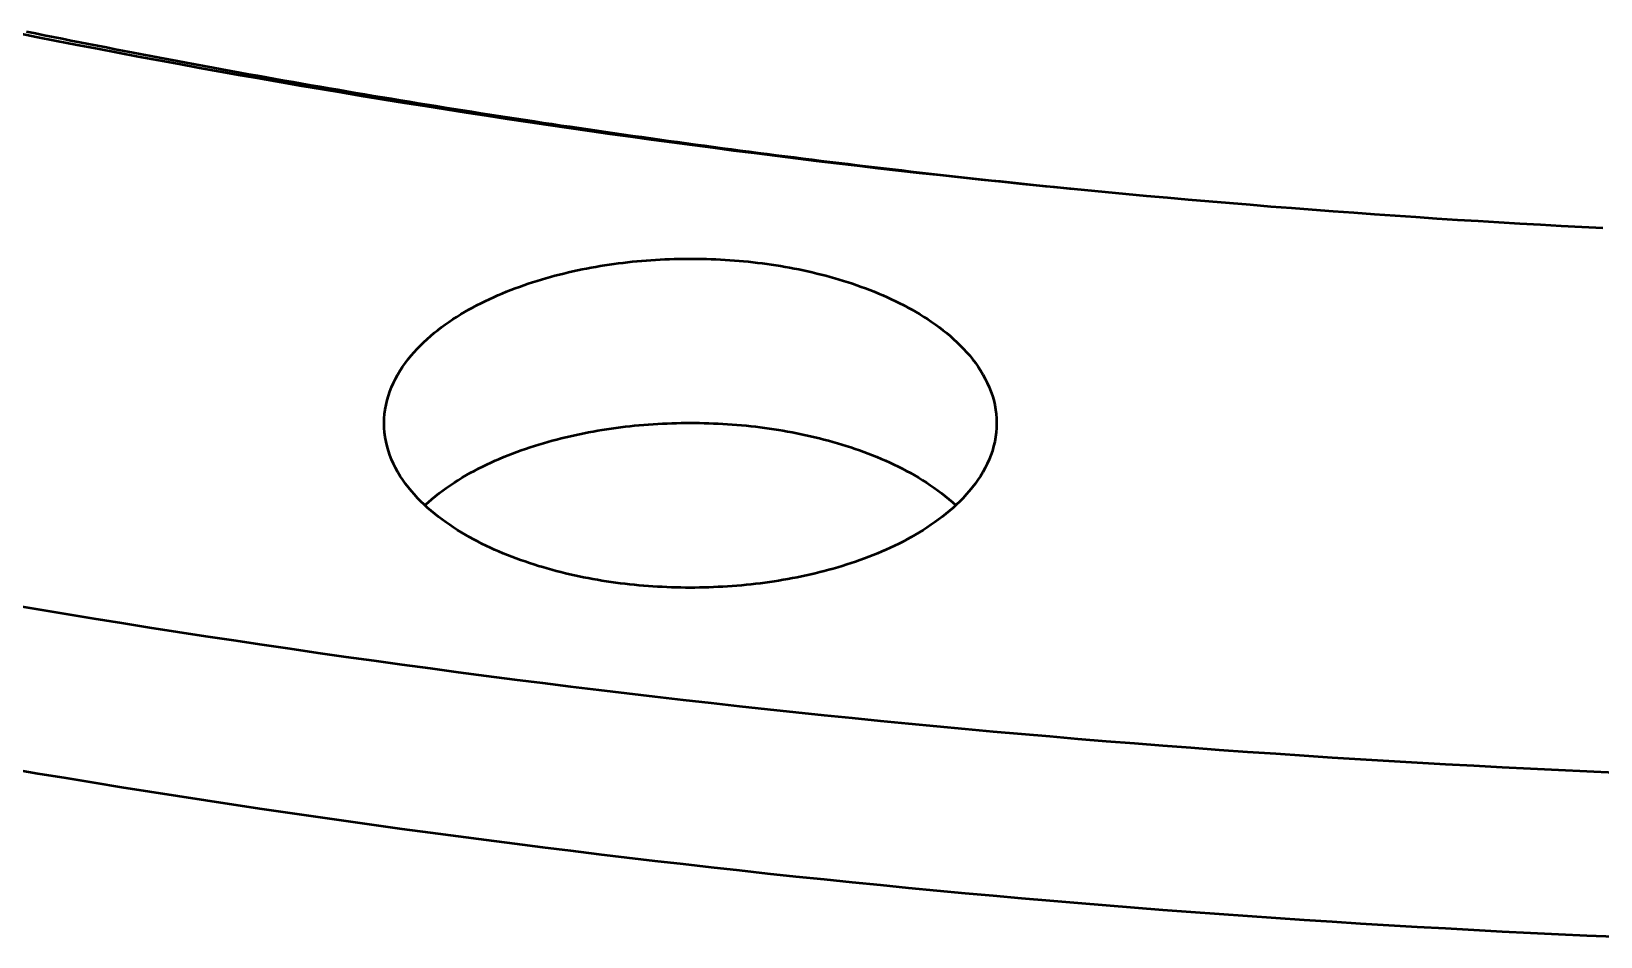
# Model space of a CAD drawing. Header units: millimetres. Extents: x 0 to 841, y 0 to 594.
# Drawn here: x 279.8 to 320.45, y 222.37 to 245.81 of the extents above; entities that cross this region are included whole.
import ezdxf

# ---------------------------------------------------------------- set-up
doc = ezdxf.new("R2010")
doc.units = ezdxf.units.MM
doc.layers.add('FINA', color=7, linetype='CONTINUOUS', lineweight=25)
doc.layers.add('VIS', color=7, linetype='CONTINUOUS', lineweight=50)

msp = doc.modelspace()

# ---------------------------------------------------------------- linework, layer by layer
at = {"layer": 'FINA'}
for points in [[(279.398, 245.775), (279.926, 245.67), (280.454, 245.566), (280.983, 245.463), (281.511, 245.361), (282.04, 245.261), (282.569, 245.161), (283.098, 245.062), (283.627, 244.965), (284.157, 244.868), (284.687, 244.773), (285.217, 244.678), (285.747, 244.585), (286.277, 244.493), (286.808, 244.401), (287.338, 244.311), (287.869, 244.222), (288.4, 244.134), (288.931, 244.047), (289.463, 243.961), (289.994, 243.876), (290.526, 243.792), (291.058, 243.71), (291.59, 243.628), (292.122, 243.547), (292.655, 243.467), (293.187, 243.389), (293.72, 243.311), (294.253, 243.235), (294.786, 243.159), (295.319, 243.085), (295.852, 243.011), (296.385, 242.939), (296.919, 242.867), (297.452, 242.797), (297.986, 242.727), (298.52, 242.659), (299.054, 242.592), (299.588, 242.525), (300.123, 242.46), (300.657, 242.396), (301.192, 242.332), (301.726, 242.27), (302.261, 242.209), (302.796, 242.149), (303.331, 242.089), (303.866, 242.031), (304.401, 241.974), (304.937, 241.918), (305.472, 241.862), (306.008, 241.808), (306.543, 241.755), (307.079, 241.703), (307.615, 241.651), (308.151, 241.601), (308.687, 241.552), (309.223, 241.504), (309.759, 241.456), (310.296, 241.41), (310.832, 241.365), (311.369, 241.321), (311.905, 241.277), (312.442, 241.235), (312.978, 241.194), (313.515, 241.153), (314.052, 241.114), (314.589, 241.076), (315.126, 241.038), (315.663, 241.002), (316.2, 240.966), (316.737, 240.932), (317.275, 240.898), (317.812, 240.866), (318.349, 240.834), (318.887, 240.804), (319.424, 240.774), (319.962, 240.746), (320.499, 240.718)], [(279.675, 245.808), (279.904, 245.761), (280.134, 245.714), (280.364, 245.668), (280.593, 245.622), (280.823, 245.576), (281.053, 245.531), (281.282, 245.485), (281.512, 245.44), (281.742, 245.395), (281.972, 245.351), (282.202, 245.306), (282.432, 245.262), (282.662, 245.218), (282.892, 245.174), (283.122, 245.13), (283.352, 245.086), (283.583, 245.043), (283.813, 245), (284.043, 244.957), (284.273, 244.914), (284.504, 244.872), (284.734, 244.83), (284.965, 244.788), (285.195, 244.746), (285.426, 244.704), (285.656, 244.663), (285.887, 244.621), (286.117, 244.58), (286.348, 244.54), (286.579, 244.499), (286.809, 244.459), (287.04, 244.418), (287.271, 244.378), (287.502, 244.339), (287.733, 244.299), (287.963, 244.26), (288.194, 244.22), (288.425, 244.181), (288.656, 244.143), (288.887, 244.104), (289.119, 244.066), (289.35, 244.028), (289.581, 243.99), (289.812, 243.952), (290.043, 243.914), (290.274, 243.877), (290.506, 243.84), (290.737, 243.803), (290.968, 243.766), (291.2, 243.73), (291.431, 243.693), (291.662, 243.657), (291.894, 243.621), (292.125, 243.585), (292.357, 243.55), (292.588, 243.515), (292.82, 243.479), (293.052, 243.444), (293.283, 243.41), (293.515, 243.375), (293.747, 243.341), (293.978, 243.307), (294.21, 243.273), (294.442, 243.239), (294.674, 243.205), (294.906, 243.172), (295.138, 243.139), (295.369, 243.106), (295.601, 243.073), (295.833, 243.041), (296.065, 243.008), (296.297, 242.976), (296.529, 242.944), (296.761, 242.913), (296.994, 242.881), (297.226, 242.85), (297.458, 242.819), (297.69, 242.788), (297.922, 242.757), (298.154, 242.726), (298.387, 242.696), (298.619, 242.666), (298.851, 242.636), (299.084, 242.606), (299.316, 242.576), (299.548, 242.547), (299.781, 242.518), (300.013, 242.489), (300.246, 242.46), (300.478, 242.432), (300.711, 242.403), (300.943, 242.375), (301.176, 242.347), (301.408, 242.319), (301.641, 242.292), (301.874, 242.264), (302.106, 242.237), (302.339, 242.21), (302.572, 242.183), (302.804, 242.156), (303.037, 242.13), (303.27, 242.104), (303.503, 242.078), (303.735, 242.052), (303.968, 242.026), (304.201, 242.001), (304.434, 241.975), (304.667, 241.95), (304.9, 241.925), (305.133, 241.901), (305.366, 241.876), (305.598, 241.852), (305.831, 241.828), (306.064, 241.804), (306.298, 241.78), (306.531, 241.757), (306.764, 241.733)], [(288.935, 235.662), (288.938, 235.783), (288.947, 235.902), (288.963, 236.021), (288.985, 236.14), (289.012, 236.257), (289.046, 236.372), (289.084, 236.486), (289.128, 236.598), (289.177, 236.707), (289.231, 236.815), (289.289, 236.92), (289.351, 237.023), (289.416, 237.124), (289.486, 237.222), (289.558, 237.318), (289.634, 237.411), (289.713, 237.502), (289.794, 237.591), (289.878, 237.677), (289.964, 237.761), (290.052, 237.842), (290.142, 237.922), (290.235, 237.999), (290.328, 238.074), (290.424, 238.147), (290.521, 238.218), (290.619, 238.287), (290.719, 238.354), (290.82, 238.419), (290.922, 238.482), (291.025, 238.544), (291.13, 238.604), (291.235, 238.662), (291.341, 238.718), (291.448, 238.773), (291.556, 238.826), (291.664, 238.878), (291.774, 238.928), (291.884, 238.976), (291.994, 239.023), (292.105, 239.069), (292.217, 239.113), (292.329, 239.156), (292.442, 239.197), (292.555, 239.238), (292.669, 239.276), (292.783, 239.314), (292.898, 239.35), (293.013, 239.385), (293.128, 239.419), (293.244, 239.451), (293.36, 239.483), (293.476, 239.513), (293.593, 239.542), (293.71, 239.57), (293.827, 239.597), (293.944, 239.622), (294.062, 239.647), (294.18, 239.67), (294.298, 239.692), (294.416, 239.713), (294.535, 239.734), (294.654, 239.753), (294.772, 239.771), (294.891, 239.788), (295.011, 239.804), (295.13, 239.818), (295.249, 239.832), (295.369, 239.845), (295.488, 239.857), (295.608, 239.868), (295.728, 239.878), (295.848, 239.887), (295.968, 239.894), (296.088, 239.901), (296.208, 239.907), (296.328, 239.912), (296.448, 239.916), (296.568, 239.919), (296.688, 239.921), (296.808, 239.922), (296.928, 239.922), (297.049, 239.921), (297.169, 239.919), (297.289, 239.916), (297.409, 239.912), (297.529, 239.907), (297.649, 239.901), (297.769, 239.894), (297.889, 239.887), (298.009, 239.878), (298.129, 239.868), (298.249, 239.857), (298.368, 239.845), (298.488, 239.832), (298.607, 239.818), (298.726, 239.804), (298.845, 239.788), (298.964, 239.771), (299.083, 239.753), (299.202, 239.734), (299.32, 239.713), (299.439, 239.692), (299.557, 239.67), (299.675, 239.647), (299.792, 239.622), (299.91, 239.597), (300.027, 239.57), (300.144, 239.542), (300.26, 239.513), (300.377, 239.483), (300.493, 239.451), (300.609, 239.419), (300.724, 239.385), (300.839, 239.35), (300.953, 239.314), (301.068, 239.276), (301.181, 239.238), (301.295, 239.197), (301.407, 239.156), (301.52, 239.113), (301.632, 239.069), (301.743, 239.023), (301.853, 238.976), (301.963, 238.928), (302.072, 238.878), (302.181, 238.826), (302.289, 238.773), (302.396, 238.718), (302.502, 238.662), (302.607, 238.604), (302.711, 238.544), (302.815, 238.482), (302.917, 238.419), (303.018, 238.354), (303.118, 238.287), (303.216, 238.218), (303.313, 238.147), (303.408, 238.074), (303.502, 237.999), (303.594, 237.922), (303.685, 237.842), (303.773, 237.761), (303.859, 237.677), (303.943, 237.591), (304.024, 237.502), (304.103, 237.411), (304.178, 237.318), (304.251, 237.222), (304.32, 237.124), (304.386, 237.023), (304.448, 236.92), (304.506, 236.815), (304.56, 236.707), (304.609, 236.598), (304.652, 236.486), (304.691, 236.372), (304.725, 236.257), (304.752, 236.14), (304.774, 236.021), (304.79, 235.902), (304.799, 235.783), (304.802, 235.662)], [(302.478, 232.65), (302.371, 232.594), (302.264, 232.539), (302.155, 232.486), (302.046, 232.435), (301.935, 232.385), (301.825, 232.336), (301.713, 232.289), (301.601, 232.244), (301.489, 232.2), (301.376, 232.157), (301.262, 232.116), (301.148, 232.076), (301.033, 232.037), (300.918, 232), (300.803, 231.964), (300.687, 231.929), (300.571, 231.895), (300.454, 231.863), (300.338, 231.832), (300.22, 231.802), (300.103, 231.773), (299.985, 231.745), (299.867, 231.719), (299.749, 231.694), (299.631, 231.669), (299.512, 231.646), (299.393, 231.624), (299.274, 231.603), (299.155, 231.584), (299.035, 231.565), (298.916, 231.547), (298.796, 231.53), (298.676, 231.515), (298.556, 231.5), (298.436, 231.487), (298.316, 231.474), (298.195, 231.463), (298.075, 231.452), (297.954, 231.443), (297.834, 231.434), (297.713, 231.427), (297.592, 231.421), (297.471, 231.415), (297.351, 231.411), (297.23, 231.407), (297.109, 231.405), (296.988, 231.403), (296.867, 231.403), (296.746, 231.403), (296.625, 231.405), (296.504, 231.407), (296.383, 231.411), (296.263, 231.415), (296.142, 231.421), (296.021, 231.427), (295.9, 231.435), (295.78, 231.443), (295.659, 231.453), (295.539, 231.463), (295.418, 231.475), (295.298, 231.487), (295.178, 231.501), (295.058, 231.515), (294.938, 231.531), (294.818, 231.547), (294.699, 231.565), (294.579, 231.584), (294.46, 231.604), (294.341, 231.625), (294.222, 231.647), (294.103, 231.67), (293.985, 231.694), (293.867, 231.719), (293.749, 231.746), (293.631, 231.774), (293.514, 231.802), (293.396, 231.832), (293.28, 231.864), (293.163, 231.896), (293.047, 231.93), (292.931, 231.964), (292.816, 232), (292.701, 232.038), (292.586, 232.077), (292.472, 232.117), (292.359, 232.158), (292.245, 232.201), (292.133, 232.245), (292.021, 232.29), (291.909, 232.337), (291.799, 232.386), (291.689, 232.436), (291.579, 232.487), (291.471, 232.541), (291.363, 232.595), (291.256, 232.652), (291.15, 232.71), (291.045, 232.77), (290.941, 232.831), (290.838, 232.895), (290.736, 232.96), (290.635, 233.027), (290.536, 233.096), (290.438, 233.167), (290.342, 233.24), (290.247, 233.316), (290.155, 233.393), (290.063, 233.472), (289.974, 233.554), (289.888, 233.638), (289.803, 233.725), (289.721, 233.814), (289.642, 233.905), (289.565, 233.998), (289.492, 234.095), (289.422, 234.193), (289.355, 234.294), (289.293, 234.397), (289.234, 234.503), (289.18, 234.611), (289.131, 234.722), (289.086, 234.834), (289.047, 234.949), (289.013, 235.065), (288.985, 235.182), (288.963, 235.301), (288.947, 235.421), (288.938, 235.542), (288.935, 235.662)], [(289.994, 233.536), (290.083, 233.617), (290.174, 233.696), (290.267, 233.773), (290.362, 233.847), (290.458, 233.92), (290.556, 233.99), (290.655, 234.059), (290.755, 234.125), (290.857, 234.19), (290.96, 234.253), (291.064, 234.314), (291.169, 234.373), (291.274, 234.431), (291.381, 234.487), (291.489, 234.541), (291.597, 234.594), (291.706, 234.645), (291.816, 234.694), (291.927, 234.742), (292.038, 234.789), (292.149, 234.834), (292.262, 234.878), (292.374, 234.921), (292.488, 234.962), (292.601, 235.001), (292.716, 235.04), (292.83, 235.077), (292.945, 235.113), (293.061, 235.147), (293.177, 235.181), (293.293, 235.213), (293.409, 235.244), (293.526, 235.273), (293.643, 235.302), (293.76, 235.329), (293.878, 235.356), (293.996, 235.381), (294.114, 235.405), (294.232, 235.428), (294.351, 235.45), (294.469, 235.47), (294.588, 235.49), (294.707, 235.509), (294.827, 235.526), (294.946, 235.543), (295.065, 235.558), (295.185, 235.573), (295.305, 235.586), (295.425, 235.599), (295.545, 235.61), (295.665, 235.62), (295.785, 235.63), (295.905, 235.638), (296.025, 235.646), (296.146, 235.652), (296.266, 235.657), (296.386, 235.662), (296.507, 235.665), (296.627, 235.668), (296.748, 235.669), (296.868, 235.67), (296.989, 235.669), (297.109, 235.668), (297.23, 235.665), (297.35, 235.662), (297.471, 235.657), (297.591, 235.652), (297.711, 235.646), (297.832, 235.638), (297.952, 235.63), (298.072, 235.62), (298.192, 235.61), (298.312, 235.599), (298.432, 235.586), (298.552, 235.573), (298.671, 235.558), (298.791, 235.543), (298.91, 235.526), (299.029, 235.509), (299.148, 235.49), (299.267, 235.47), (299.386, 235.45), (299.505, 235.428), (299.623, 235.405), (299.741, 235.381), (299.859, 235.356), (299.976, 235.329), (300.094, 235.302), (300.211, 235.273), (300.328, 235.244), (300.444, 235.213), (300.56, 235.181), (300.676, 235.147), (300.791, 235.113), (300.906, 235.077), (301.021, 235.04), (301.135, 235.001), (301.249, 234.962), (301.362, 234.921), (301.475, 234.878), (301.587, 234.834), (301.699, 234.789), (301.81, 234.742), (301.921, 234.694), (302.031, 234.645), (302.14, 234.594), (302.248, 234.541), (302.356, 234.487), (302.462, 234.431), (302.568, 234.373), (302.673, 234.314), (302.777, 234.253), (302.88, 234.19), (302.982, 234.125), (303.082, 234.059), (303.181, 233.99), (303.279, 233.92), (303.375, 233.847), (303.47, 233.773), (303.563, 233.696), (303.654, 233.617), (303.743, 233.536)], [(304.802, 235.662), (304.799, 235.541), (304.789, 235.421), (304.774, 235.301), (304.752, 235.182), (304.724, 235.064), (304.69, 234.948), (304.651, 234.834), (304.606, 234.721), (304.557, 234.611), (304.502, 234.503), (304.444, 234.397), (304.381, 234.293), (304.315, 234.192), (304.244, 234.094), (304.171, 233.997), (304.094, 233.904), (304.015, 233.812), (303.933, 233.724), (303.848, 233.637), (303.761, 233.553), (303.672, 233.471), (303.581, 233.392), (303.488, 233.314), (303.393, 233.239), (303.297, 233.166), (303.199, 233.095), (303.099, 233.026), (302.999, 232.959), (302.897, 232.893), (302.794, 232.83), (302.69, 232.768), (302.585, 232.708), (302.478, 232.65)], [(279.241, 230.969), (279.965, 230.848), (280.689, 230.727), (281.413, 230.609), (282.138, 230.492), (282.863, 230.376), (283.588, 230.263), (284.313, 230.151), (285.039, 230.041), (285.765, 229.932), (286.491, 229.825), (287.218, 229.72), (287.944, 229.616), (288.671, 229.514), (289.398, 229.414), (290.126, 229.315), (290.853, 229.218), (291.581, 229.123), (292.309, 229.029), (293.037, 228.937), (293.765, 228.846), (294.494, 228.758), (295.223, 228.67), (295.952, 228.585), (296.681, 228.501), (297.41, 228.418), (298.14, 228.337), (298.87, 228.258), (299.599, 228.181), (300.33, 228.105), (301.06, 228.03), (301.79, 227.957), (302.521, 227.886), (303.251, 227.816), (303.982, 227.748), (304.713, 227.682), (305.444, 227.617), (306.176, 227.554), (306.907, 227.492), (307.639, 227.432), (308.37, 227.374), (309.102, 227.317), (309.834, 227.261), (310.566, 227.208), (311.298, 227.156), (312.03, 227.105), (312.763, 227.056), (313.495, 227.008), (314.228, 226.962), (314.96, 226.918), (315.693, 226.875), (316.426, 226.834), (317.159, 226.795), (317.892, 226.756), (318.625, 226.72), (319.358, 226.685), (320.092, 226.652), (320.825, 226.62)], [(279.241, 226.717), (279.965, 226.595), (280.689, 226.475), (281.413, 226.356), (282.138, 226.24), (282.863, 226.124), (283.588, 226.011), (284.313, 225.899), (285.039, 225.789), (285.765, 225.68), (286.491, 225.573), (287.218, 225.468), (287.944, 225.364), (288.671, 225.262), (289.398, 225.162), (290.126, 225.063), (290.853, 224.966), (291.581, 224.871), (292.309, 224.777), (293.037, 224.685), (293.765, 224.594), (294.494, 224.505), (295.223, 224.418), (295.952, 224.332), (296.681, 224.248), (297.41, 224.166), (298.14, 224.085), (298.87, 224.006), (299.599, 223.928), (300.33, 223.852), (301.06, 223.778), (301.79, 223.705), (302.521, 223.634), (303.251, 223.564), (303.982, 223.496), (304.713, 223.43), (305.444, 223.365), (306.176, 223.302), (306.907, 223.24), (307.639, 223.18), (308.37, 223.122), (309.102, 223.065), (309.834, 223.009), (310.566, 222.955), (311.298, 222.903), (312.03, 222.853), (312.763, 222.804), (313.495, 222.756), (314.228, 222.71), (314.96, 222.666), (315.693, 222.623), (316.426, 222.582), (317.159, 222.542), (317.892, 222.504), (318.625, 222.468), (319.358, 222.433), (320.092, 222.399), (320.825, 222.368)]]:
    msp.add_lwpolyline(points, dxfattribs=at)
at = {"layer": 'VIS'}
for points in [[(279.398, 245.775), (279.926, 245.67), (280.454, 245.566), (280.983, 245.463), (281.511, 245.361), (282.04, 245.261), (282.569, 245.161), (283.098, 245.062), (283.627, 244.965), (284.157, 244.868), (284.687, 244.773), (285.217, 244.678), (285.747, 244.585), (286.277, 244.493), (286.808, 244.401), (287.338, 244.311), (287.869, 244.222), (288.4, 244.134), (288.931, 244.047), (289.463, 243.961), (289.994, 243.876), (290.526, 243.792), (291.058, 243.71), (291.59, 243.628), (292.122, 243.547), (292.655, 243.467), (293.187, 243.389), (293.72, 243.311), (294.253, 243.235), (294.786, 243.159), (295.319, 243.085), (295.852, 243.011), (296.385, 242.939), (296.919, 242.867), (297.452, 242.797), (297.986, 242.727), (298.52, 242.659), (299.054, 242.592), (299.588, 242.525), (300.123, 242.46), (300.657, 242.396), (301.192, 242.332), (301.726, 242.27), (302.261, 242.209), (302.796, 242.149), (303.331, 242.089), (303.866, 242.031), (304.401, 241.974), (304.937, 241.918), (305.472, 241.862), (306.008, 241.808), (306.543, 241.755), (307.079, 241.703), (307.615, 241.651), (308.151, 241.601), (308.687, 241.552), (309.223, 241.504), (309.759, 241.456), (310.296, 241.41), (310.832, 241.365), (311.369, 241.321), (311.905, 241.277), (312.442, 241.235), (312.978, 241.194), (313.515, 241.153), (314.052, 241.114), (314.589, 241.076), (315.126, 241.038), (315.663, 241.002), (316.2, 240.966), (316.737, 240.932), (317.275, 240.898), (317.812, 240.866), (318.349, 240.834), (318.887, 240.804), (319.424, 240.774), (319.962, 240.746), (320.499, 240.718)], [(279.675, 245.808), (279.904, 245.761), (280.134, 245.714), (280.364, 245.668), (280.593, 245.622), (280.823, 245.576), (281.053, 245.531), (281.282, 245.485), (281.512, 245.44), (281.742, 245.395), (281.972, 245.351), (282.202, 245.306), (282.432, 245.262), (282.662, 245.218), (282.892, 245.174), (283.122, 245.13), (283.352, 245.086), (283.583, 245.043), (283.813, 245), (284.043, 244.957), (284.273, 244.914), (284.504, 244.872), (284.734, 244.83), (284.965, 244.788), (285.195, 244.746), (285.426, 244.704), (285.656, 244.663), (285.887, 244.621), (286.117, 244.58), (286.348, 244.54), (286.579, 244.499), (286.809, 244.459), (287.04, 244.418), (287.271, 244.378), (287.502, 244.339), (287.733, 244.299), (287.963, 244.26), (288.194, 244.22), (288.425, 244.181), (288.656, 244.143), (288.887, 244.104), (289.119, 244.066), (289.35, 244.028), (289.581, 243.99), (289.812, 243.952), (290.043, 243.914), (290.274, 243.877), (290.506, 243.84), (290.737, 243.803), (290.968, 243.766), (291.2, 243.73), (291.431, 243.693), (291.662, 243.657), (291.894, 243.621), (292.125, 243.585), (292.357, 243.55), (292.588, 243.515), (292.82, 243.479), (293.052, 243.444), (293.283, 243.41), (293.515, 243.375), (293.747, 243.341), (293.978, 243.307), (294.21, 243.273), (294.442, 243.239), (294.674, 243.205), (294.906, 243.172), (295.138, 243.139), (295.369, 243.106), (295.601, 243.073), (295.833, 243.041), (296.065, 243.008), (296.297, 242.976), (296.529, 242.944), (296.761, 242.913), (296.994, 242.881), (297.226, 242.85), (297.458, 242.819), (297.69, 242.788), (297.922, 242.757), (298.154, 242.726), (298.387, 242.696), (298.619, 242.666), (298.851, 242.636), (299.084, 242.606), (299.316, 242.576), (299.548, 242.547), (299.781, 242.518), (300.013, 242.489), (300.246, 242.46), (300.478, 242.432), (300.711, 242.403), (300.943, 242.375), (301.176, 242.347), (301.408, 242.319), (301.641, 242.292), (301.874, 242.264), (302.106, 242.237), (302.339, 242.21), (302.572, 242.183), (302.804, 242.156), (303.037, 242.13), (303.27, 242.104), (303.503, 242.078), (303.735, 242.052), (303.968, 242.026), (304.201, 242.001), (304.434, 241.975), (304.667, 241.95), (304.9, 241.925), (305.133, 241.901), (305.366, 241.876), (305.598, 241.852), (305.831, 241.828), (306.064, 241.804), (306.298, 241.78), (306.531, 241.757), (306.764, 241.733)], [(288.935, 235.662), (288.938, 235.783), (288.947, 235.902), (288.963, 236.021), (288.985, 236.14), (289.012, 236.257), (289.046, 236.372), (289.084, 236.486), (289.128, 236.598), (289.177, 236.707), (289.231, 236.815), (289.289, 236.92), (289.351, 237.023), (289.416, 237.124), (289.486, 237.222), (289.558, 237.318), (289.634, 237.411), (289.713, 237.502), (289.794, 237.591), (289.878, 237.677), (289.964, 237.761), (290.052, 237.842), (290.142, 237.922), (290.235, 237.999), (290.328, 238.074), (290.424, 238.147), (290.521, 238.218), (290.619, 238.287), (290.719, 238.354), (290.82, 238.419), (290.922, 238.482), (291.025, 238.544), (291.13, 238.604), (291.235, 238.662), (291.341, 238.718), (291.448, 238.773), (291.556, 238.826), (291.664, 238.878), (291.774, 238.928), (291.884, 238.976), (291.994, 239.023), (292.105, 239.069), (292.217, 239.113), (292.329, 239.156), (292.442, 239.197), (292.555, 239.238), (292.669, 239.276), (292.783, 239.314), (292.898, 239.35), (293.013, 239.385), (293.128, 239.419), (293.244, 239.451), (293.36, 239.483), (293.476, 239.513), (293.593, 239.542), (293.71, 239.57), (293.827, 239.597), (293.944, 239.622), (294.062, 239.647), (294.18, 239.67), (294.298, 239.692), (294.416, 239.713), (294.535, 239.734), (294.654, 239.753), (294.772, 239.771), (294.891, 239.788), (295.011, 239.804), (295.13, 239.818), (295.249, 239.832), (295.369, 239.845), (295.488, 239.857), (295.608, 239.868), (295.728, 239.878), (295.848, 239.887), (295.968, 239.894), (296.088, 239.901), (296.208, 239.907), (296.328, 239.912), (296.448, 239.916), (296.568, 239.919), (296.688, 239.921), (296.808, 239.922), (296.928, 239.922), (297.049, 239.921), (297.169, 239.919), (297.289, 239.916), (297.409, 239.912), (297.529, 239.907), (297.649, 239.901), (297.769, 239.894), (297.889, 239.887), (298.009, 239.878), (298.129, 239.868), (298.249, 239.857), (298.368, 239.845), (298.488, 239.832), (298.607, 239.818), (298.726, 239.804), (298.845, 239.788), (298.964, 239.771), (299.083, 239.753), (299.202, 239.734), (299.32, 239.713), (299.439, 239.692), (299.557, 239.67), (299.675, 239.647), (299.792, 239.622), (299.91, 239.597), (300.027, 239.57), (300.144, 239.542), (300.26, 239.513), (300.377, 239.483), (300.493, 239.451), (300.609, 239.419), (300.724, 239.385), (300.839, 239.35), (300.953, 239.314), (301.068, 239.276), (301.181, 239.238), (301.295, 239.197), (301.407, 239.156), (301.52, 239.113), (301.632, 239.069), (301.743, 239.023), (301.853, 238.976), (301.963, 238.928), (302.072, 238.878), (302.181, 238.826), (302.289, 238.773), (302.396, 238.718), (302.502, 238.662), (302.607, 238.604), (302.711, 238.544), (302.815, 238.482), (302.917, 238.419), (303.018, 238.354), (303.118, 238.287), (303.216, 238.218), (303.313, 238.147), (303.408, 238.074), (303.502, 237.999), (303.594, 237.922), (303.685, 237.842), (303.773, 237.761), (303.859, 237.677), (303.943, 237.591), (304.024, 237.502), (304.103, 237.411), (304.178, 237.318), (304.251, 237.222), (304.32, 237.124), (304.386, 237.023), (304.448, 236.92), (304.506, 236.815), (304.56, 236.707), (304.609, 236.598), (304.652, 236.486), (304.691, 236.372), (304.725, 236.257), (304.752, 236.14), (304.774, 236.021), (304.79, 235.902), (304.799, 235.783), (304.802, 235.662)], [(302.478, 232.65), (302.371, 232.594), (302.264, 232.539), (302.155, 232.486), (302.046, 232.435), (301.935, 232.385), (301.825, 232.336), (301.713, 232.289), (301.601, 232.244), (301.489, 232.2), (301.376, 232.157), (301.262, 232.116), (301.148, 232.076), (301.033, 232.037), (300.918, 232), (300.803, 231.964), (300.687, 231.929), (300.571, 231.895), (300.454, 231.863), (300.338, 231.832), (300.22, 231.802), (300.103, 231.773), (299.985, 231.745), (299.867, 231.719), (299.749, 231.694), (299.631, 231.669), (299.512, 231.646), (299.393, 231.624), (299.274, 231.603), (299.155, 231.584), (299.035, 231.565), (298.916, 231.547), (298.796, 231.53), (298.676, 231.515), (298.556, 231.5), (298.436, 231.487), (298.316, 231.474), (298.195, 231.463), (298.075, 231.452), (297.954, 231.443), (297.834, 231.434), (297.713, 231.427), (297.592, 231.421), (297.471, 231.415), (297.351, 231.411), (297.23, 231.407), (297.109, 231.405), (296.988, 231.403), (296.867, 231.403), (296.746, 231.403), (296.625, 231.405), (296.504, 231.407), (296.383, 231.411), (296.263, 231.415), (296.142, 231.421), (296.021, 231.427), (295.9, 231.435), (295.78, 231.443), (295.659, 231.453), (295.539, 231.463), (295.418, 231.475), (295.298, 231.487), (295.178, 231.501), (295.058, 231.515), (294.938, 231.531), (294.818, 231.547), (294.699, 231.565), (294.579, 231.584), (294.46, 231.604), (294.341, 231.625), (294.222, 231.647), (294.103, 231.67), (293.985, 231.694), (293.867, 231.719), (293.749, 231.746), (293.631, 231.774), (293.514, 231.802), (293.396, 231.832), (293.28, 231.864), (293.163, 231.896), (293.047, 231.93), (292.931, 231.964), (292.816, 232), (292.701, 232.038), (292.586, 232.077), (292.472, 232.117), (292.359, 232.158), (292.245, 232.201), (292.133, 232.245), (292.021, 232.29), (291.909, 232.337), (291.799, 232.386), (291.689, 232.436), (291.579, 232.487), (291.471, 232.541), (291.363, 232.595), (291.256, 232.652), (291.15, 232.71), (291.045, 232.77), (290.941, 232.831), (290.838, 232.895), (290.736, 232.96), (290.635, 233.027), (290.536, 233.096), (290.438, 233.167), (290.342, 233.24), (290.247, 233.316), (290.155, 233.393), (290.063, 233.472), (289.974, 233.554), (289.888, 233.638), (289.803, 233.725), (289.721, 233.814), (289.642, 233.905), (289.565, 233.998), (289.492, 234.095), (289.422, 234.193), (289.355, 234.294), (289.293, 234.397), (289.234, 234.503), (289.18, 234.611), (289.131, 234.722), (289.086, 234.834), (289.047, 234.949), (289.013, 235.065), (288.985, 235.182), (288.963, 235.301), (288.947, 235.421), (288.938, 235.542), (288.935, 235.662)], [(289.994, 233.536), (290.083, 233.617), (290.174, 233.696), (290.267, 233.773), (290.362, 233.847), (290.458, 233.92), (290.556, 233.99), (290.655, 234.059), (290.755, 234.125), (290.857, 234.19), (290.96, 234.253), (291.064, 234.314), (291.169, 234.373), (291.274, 234.431), (291.381, 234.487), (291.489, 234.541), (291.597, 234.594), (291.706, 234.645), (291.816, 234.694), (291.927, 234.742), (292.038, 234.789), (292.149, 234.834), (292.262, 234.878), (292.374, 234.921), (292.488, 234.962), (292.601, 235.001), (292.716, 235.04), (292.83, 235.077), (292.945, 235.113), (293.061, 235.147), (293.177, 235.181), (293.293, 235.213), (293.409, 235.244), (293.526, 235.273), (293.643, 235.302), (293.76, 235.329), (293.878, 235.356), (293.996, 235.381), (294.114, 235.405), (294.232, 235.428), (294.351, 235.45), (294.469, 235.47), (294.588, 235.49), (294.707, 235.509), (294.827, 235.526), (294.946, 235.543), (295.065, 235.558), (295.185, 235.573), (295.305, 235.586), (295.425, 235.599), (295.545, 235.61), (295.665, 235.62), (295.785, 235.63), (295.905, 235.638), (296.025, 235.646), (296.146, 235.652), (296.266, 235.657), (296.386, 235.662), (296.507, 235.665), (296.627, 235.668), (296.748, 235.669), (296.868, 235.67), (296.989, 235.669), (297.109, 235.668), (297.23, 235.665), (297.35, 235.662), (297.471, 235.657), (297.591, 235.652), (297.711, 235.646), (297.832, 235.638), (297.952, 235.63), (298.072, 235.62), (298.192, 235.61), (298.312, 235.599), (298.432, 235.586), (298.552, 235.573), (298.671, 235.558), (298.791, 235.543), (298.91, 235.526), (299.029, 235.509), (299.148, 235.49), (299.267, 235.47), (299.386, 235.45), (299.505, 235.428), (299.623, 235.405), (299.741, 235.381), (299.859, 235.356), (299.976, 235.329), (300.094, 235.302), (300.211, 235.273), (300.328, 235.244), (300.444, 235.213), (300.56, 235.181), (300.676, 235.147), (300.791, 235.113), (300.906, 235.077), (301.021, 235.04), (301.135, 235.001), (301.249, 234.962), (301.362, 234.921), (301.475, 234.878), (301.587, 234.834), (301.699, 234.789), (301.81, 234.742), (301.921, 234.694), (302.031, 234.645), (302.14, 234.594), (302.248, 234.541), (302.356, 234.487), (302.462, 234.431), (302.568, 234.373), (302.673, 234.314), (302.777, 234.253), (302.88, 234.19), (302.982, 234.125), (303.082, 234.059), (303.181, 233.99), (303.279, 233.92), (303.375, 233.847), (303.47, 233.773), (303.563, 233.696), (303.654, 233.617), (303.743, 233.536)], [(304.802, 235.662), (304.799, 235.541), (304.789, 235.421), (304.774, 235.301), (304.752, 235.182), (304.724, 235.064), (304.69, 234.948), (304.651, 234.834), (304.606, 234.721), (304.557, 234.611), (304.502, 234.503), (304.444, 234.397), (304.381, 234.293), (304.315, 234.192), (304.244, 234.094), (304.171, 233.997), (304.094, 233.904), (304.015, 233.812), (303.933, 233.724), (303.848, 233.637), (303.761, 233.553), (303.672, 233.471), (303.581, 233.392), (303.488, 233.314), (303.393, 233.239), (303.297, 233.166), (303.199, 233.095), (303.099, 233.026), (302.999, 232.959), (302.897, 232.893), (302.794, 232.83), (302.69, 232.768), (302.585, 232.708), (302.478, 232.65)], [(279.241, 230.969), (279.965, 230.848), (280.689, 230.727), (281.413, 230.609), (282.138, 230.492), (282.863, 230.376), (283.588, 230.263), (284.313, 230.151), (285.039, 230.041), (285.765, 229.932), (286.491, 229.825), (287.218, 229.72), (287.944, 229.616), (288.671, 229.514), (289.398, 229.414), (290.126, 229.315), (290.853, 229.218), (291.581, 229.123), (292.309, 229.029), (293.037, 228.937), (293.765, 228.846), (294.494, 228.758), (295.223, 228.67), (295.952, 228.585), (296.681, 228.501), (297.41, 228.418), (298.14, 228.337), (298.87, 228.258), (299.599, 228.181), (300.33, 228.105), (301.06, 228.03), (301.79, 227.957), (302.521, 227.886), (303.251, 227.816), (303.982, 227.748), (304.713, 227.682), (305.444, 227.617), (306.176, 227.554), (306.907, 227.492), (307.639, 227.432), (308.37, 227.374), (309.102, 227.317), (309.834, 227.261), (310.566, 227.208), (311.298, 227.156), (312.03, 227.105), (312.763, 227.056), (313.495, 227.008), (314.228, 226.962), (314.96, 226.918), (315.693, 226.875), (316.426, 226.834), (317.159, 226.795), (317.892, 226.756), (318.625, 226.72), (319.358, 226.685), (320.092, 226.652), (320.825, 226.62)], [(279.241, 226.717), (279.965, 226.595), (280.689, 226.475), (281.413, 226.356), (282.138, 226.24), (282.863, 226.124), (283.588, 226.011), (284.313, 225.899), (285.039, 225.789), (285.765, 225.68), (286.491, 225.573), (287.218, 225.468), (287.944, 225.364), (288.671, 225.262), (289.398, 225.162), (290.126, 225.063), (290.853, 224.966), (291.581, 224.871), (292.309, 224.777), (293.037, 224.685), (293.765, 224.594), (294.494, 224.505), (295.223, 224.418), (295.952, 224.332), (296.681, 224.248), (297.41, 224.166), (298.14, 224.085), (298.87, 224.006), (299.599, 223.928), (300.33, 223.852), (301.06, 223.778), (301.79, 223.705), (302.521, 223.634), (303.251, 223.564), (303.982, 223.496), (304.713, 223.43), (305.444, 223.365), (306.176, 223.302), (306.907, 223.24), (307.639, 223.18), (308.37, 223.122), (309.102, 223.065), (309.834, 223.009), (310.566, 222.955), (311.298, 222.903), (312.03, 222.853), (312.763, 222.804), (313.495, 222.756), (314.228, 222.71), (314.96, 222.666), (315.693, 222.623), (316.426, 222.582), (317.159, 222.542), (317.892, 222.504), (318.625, 222.468), (319.358, 222.433), (320.092, 222.399), (320.825, 222.368)]]:
    msp.add_lwpolyline(points, dxfattribs=at)

doc.saveas('drawing.dxf')
